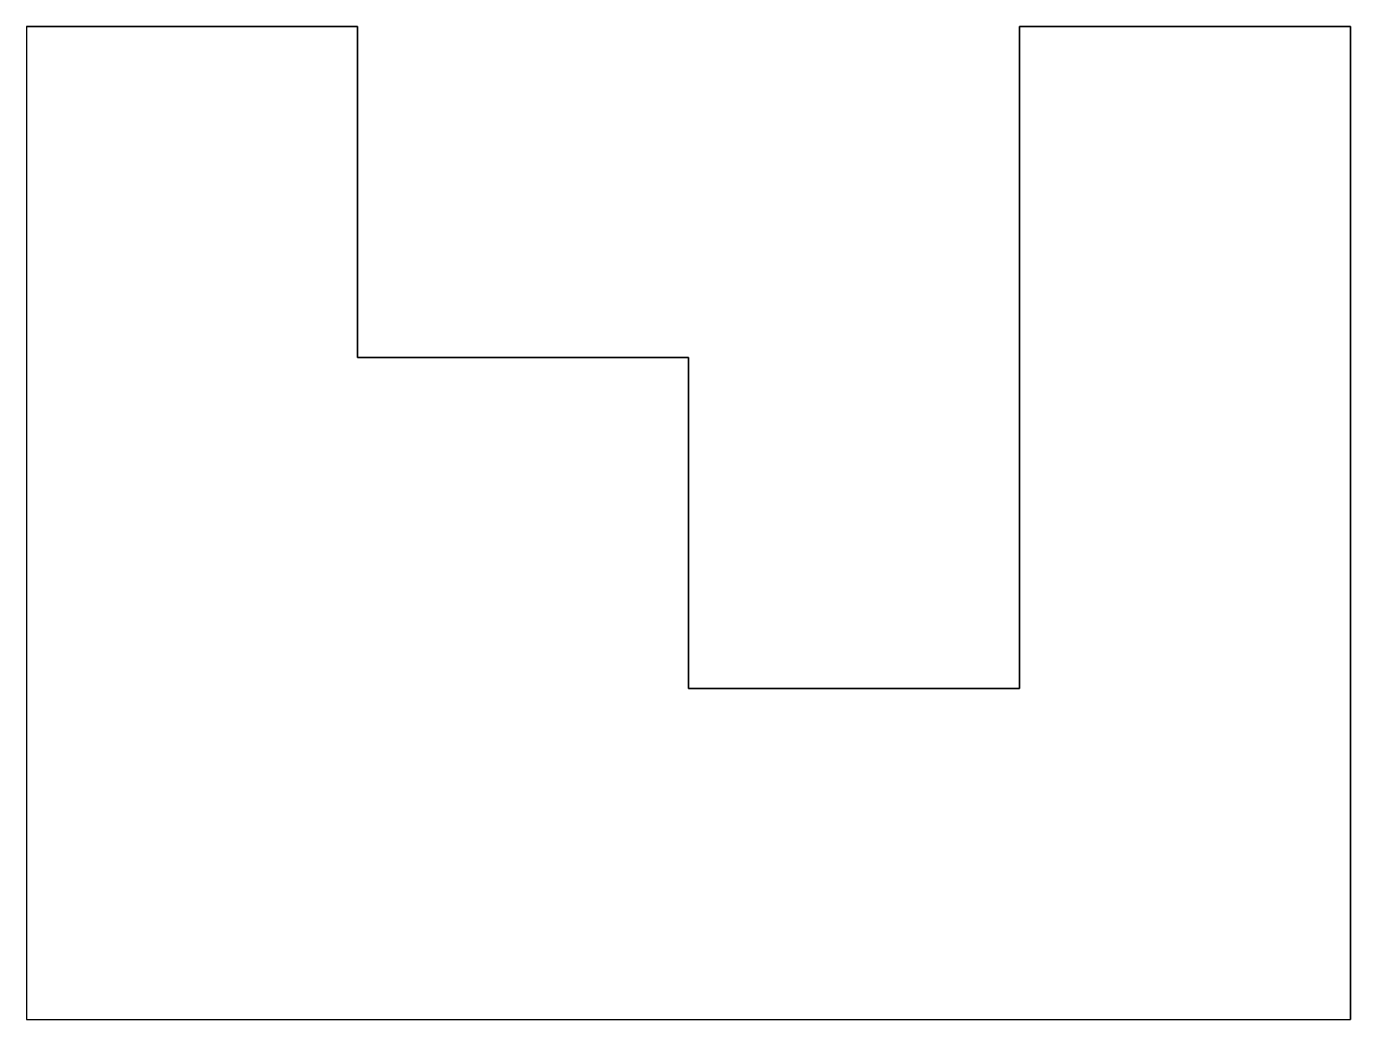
# Model space of a CAD drawing. Extents: x 0 to 4, y 0 to 3.
import ezdxf

# ---------------------------------------------------------------- set-up
doc = ezdxf.new("R2010")
doc.units = 0
doc.layers.get('0').update_dxf_attribs({"linetype": 'CONTINUOUS'})

# ---------------------------------------------------------------- blocks, each defined once
blk = doc.blocks.new('*U5')
at = {"color": 7}
for p, q in [((0, 3, 4), (1, 3, 4)), ((0, 3), (0, 3, 4)), ((0, 3, 4), (0, 0, 4)), ((0, 3), (0, 0)), ((1, 3), (0, 3)), ((1, 2), (1, 3)), ((1, 3), (1, 3, 4)), ((1, 3, 4), (1, 2, 4)), ((3, 3, 4), (4, 3, 4)), ((4, 3), (3, 3)), ((3, 3), (3, 1)), ((3, 3, 4), (3, 3)), ((3, 1, 4), (3, 3, 4)), ((4, 3), (4, 3, 4)), ((4, 3, 4), (4, 0, 4)), ((4, 0), (4, 3)), ((2, 2), (1, 2)), ((1, 2), (1, 2, 4)), ((1, 2, 4), (2, 2, 4)), ((2, 1), (2, 2)), ((2, 2, 4), (2, 1, 4)), ((2, 2, 4), (2, 2)), ((3, 1), (2, 1)), ((2, 1, 4), (3, 1, 4)), ((2, 1), (2, 1, 4)), ((3, 1, 4), (3, 1)), ((0, 0), (0, 0, 4)), ((0, 0, 4), (4, 0, 4)), ((0, 0), (4, 0)), ((4, 0, 4), (4, 0))]:
    blk.add_line(p, q, dxfattribs=at)

msp = doc.modelspace()

# ---------------------------------------------------------------- block references
msp.add_blockref('*U5', (0, 0))

doc.saveas('drawing.dxf')
